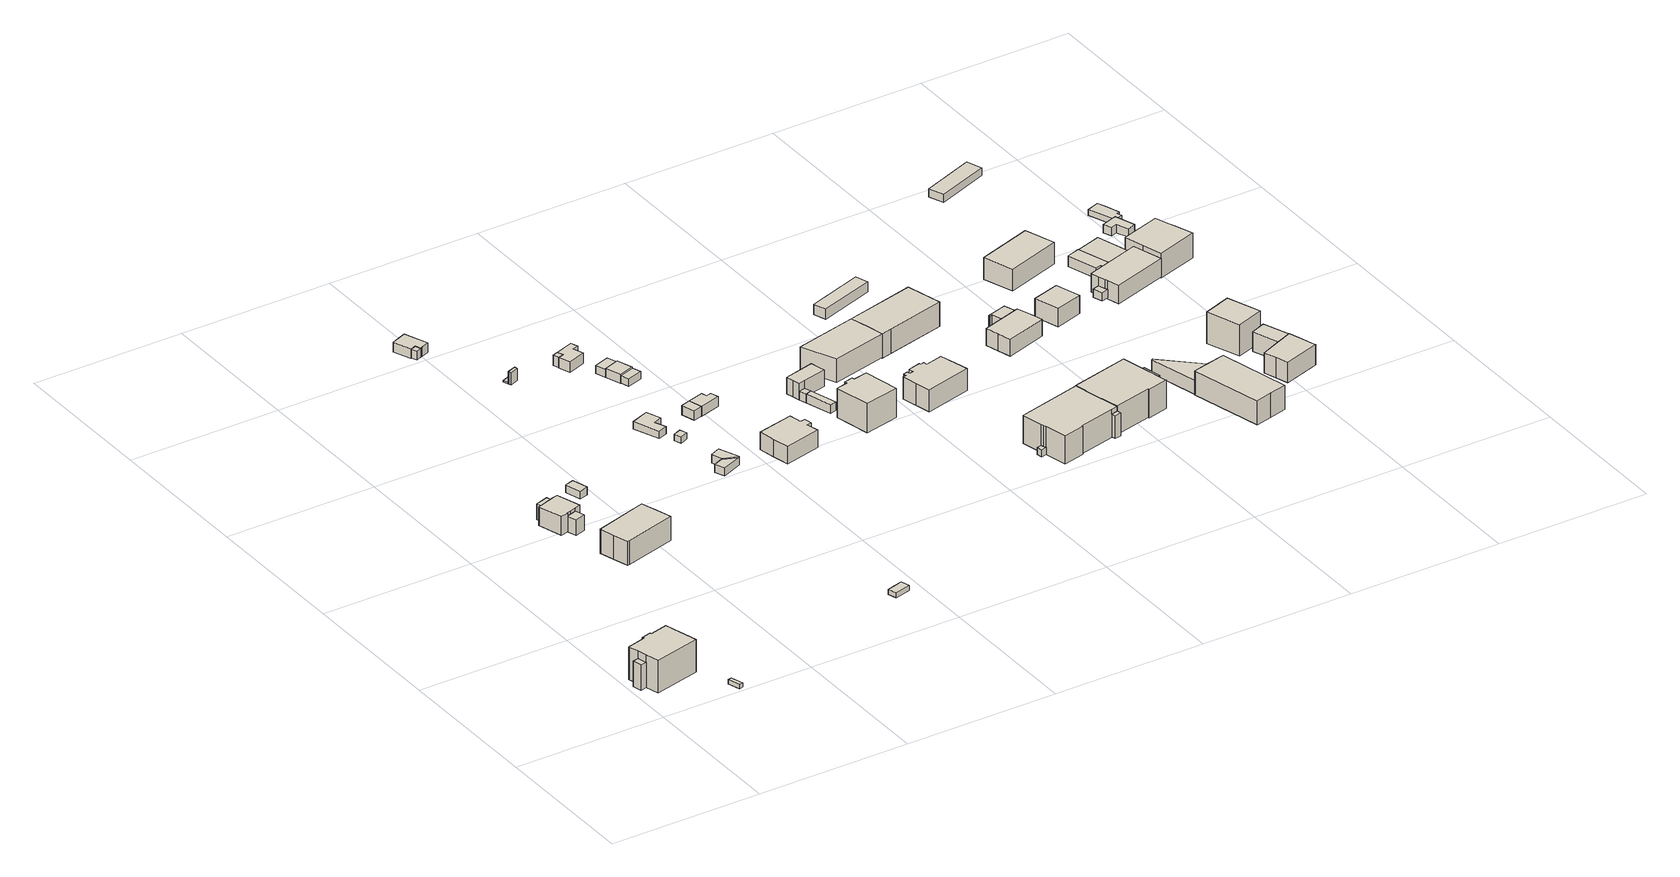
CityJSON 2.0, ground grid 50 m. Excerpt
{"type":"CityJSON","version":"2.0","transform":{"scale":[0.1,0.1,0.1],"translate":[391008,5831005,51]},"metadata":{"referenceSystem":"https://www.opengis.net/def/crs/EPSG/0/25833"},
"CityObjects":{
"building1":{"type":"Building","attributes":{"Gemeindeschluessel":"11000003","function":"31001_1010"},"address":[{"country":"Germany","locality":"Berlin","thoroughfareNumber":"22","thoroughfareName":"Hauptstraße"}],"children":["building1-1","building1-2","building1-3"]},
"building1-1":{"type":"BuildingPart","attributes":{"BezugspunktDach":"2200","measuredHeight":13.41,"storeysAboveGround":2},"parents":["building1"],"geometry":[{"type":"MultiSurface","lod":"1","boundaries":[[[0,1,2,3,4,5,6,7,8,9,10,11]],[[12,13,14,15,16,17,18,19,20,21,22,23]],[[12,23,11,10]],[[13,12,10,9]],[[14,13,9,8]],[[15,14,8,7]],[[16,15,7,6]],[[17,16,6,5]],[[18,17,24,25,26,27,5,4]],[[19,18,4,3]],[[20,19,3,2]],[[21,20,2,1]],[[28,29,30,1,0]],[[23,22,0,11]],[[27,26,25,24]],[[22,21,30,29,28]]]}]},
"building1-2":{"type":"BuildingPart","attributes":{"BezugspunktDach":"2200","measuredHeight":8.38,"storeysAboveGround":2},"parents":["building1"],"geometry":[{"type":"Solid","lod":"1","boundaries":[[[[26,31,32,33,27]],[[34,35,36,25,24]],[[34,24,27,33]],[[35,34,33,32]],[[36,35,32,31]],[[25,36,31,26]],[[24,25,26,27]]]]}]},
"building1-3":{"type":"BuildingPart","attributes":{"BezugspunktDach":"2200","measuredHeight":8.35,"storeysAboveGround":2},"parents":["building1"],"geometry":[{"type":"MultiSurface","lod":"1","boundaries":[[[37,29,28,38]],[[22,21,39,40]],[[22,40,38,28]],[[39,21,29,37]],[[40,39,37,38]],[[21,22,41,28,29]]]}]},
"building2":{"type":"Building","attributes":{"Gemeindeschluessel":"11000003","BezugspunktDach":"2200","function":"51009_1610","measuredHeight":1.46,"storeysAboveGround":0},"address":[{"country":"Germany","locality":"Berlin"}],"geometry":[{"type":"Solid","lod":"1","boundaries":[[[[42,43,44,45]],[[46,47,48,49]],[[46,49,45,44]],[[47,46,44,43]],[[48,47,43,42]],[[49,48,42,45]]]]}]},
"building3":{"type":"Building","attributes":{"Gemeindeschluessel":"11000003","function":"31001_2000"},"address":[{"country":"Germany","locality":"Berlin","thoroughfareNumber":"23 (1)","thoroughfareName":"Hauptstraße"}],"children":["building3-1","building3-2","building3-3"]},
"building3-1":{"type":"BuildingPart","attributes":{"BezugspunktDach":"2200","measuredHeight":7.19,"storeysAboveGround":1},"parents":["building3"],"geometry":[{"type":"MultiSurface","lod":"1","boundaries":[[[50,51,52,53,54,55,56,57,58,59,60]],[[61,62,63,64,65,66,67,68,69,70,71]],[[61,71,60,59]],[[72,73,61,59,58]],[[74,75,72,62,58,57]],[[64,63,57,56]],[[65,64,56,55]],[[66,65,55,54]],[[76,77,66,54,53]],[[78,76,67,53,52]],[[69,79,78,52,51]],[[70,69,51,50]],[[71,70,50,60]],[[62,61,73,72]],[[63,80,62,72,75,74]],[[67,66,77,76]],[[68,67,76,78]],[[78,79,69,68]]]}]},
"building3-2":{"type":"BuildingPart","attributes":{"BezugspunktDach":"2200","measuredHeight":5.25,"storeysAboveGround":1},"parents":["building3"],"geometry":[{"type":"MultiSurface","lod":"1","boundaries":[[[73,75,81,82]],[[83,63,61,84]],[[83,84,82,81]],[[63,83,81,75]],[[84,61,73,82]],[[85,61,62,72,73]],[[63,75,72,62]]]}]},
"building3-3":{"type":"BuildingPart","attributes":{"BezugspunktDach":"2200","measuredHeight":5.25,"storeysAboveGround":1},"parents":["building3"],"geometry":[{"type":"MultiSurface","lod":"1","boundaries":[[[79,86,87,77,78]],[[66,88,89,69,68]],[[88,66,77,87]],[[89,88,87,86]],[[69,89,86,79]],[[90,67,76,77,66]],[[68,78,76,91,67]],[[68,69,79,78]]]}]},
"building4":{"type":"Building","attributes":{"Gemeindeschluessel":"11000003","BezugspunktDach":"2200","function":"31001_1010","measuredHeight":10.79,"storeysAboveGround":2},"address":[{"country":"Germany","locality":"Berlin","thoroughfareNumber":"23","thoroughfareName":"Hauptstraße"}],"geometry":[{"type":"Solid","lod":"1","boundaries":[[[[92,93,94,95,96,97,98]],[[99,100,101,102,103,104,105]],[[99,105,98,97]],[[100,99,97,96]],[[101,100,96,95]],[[102,101,95,94]],[[103,102,94,93]],[[104,103,93,92]],[[105,104,92,98]]]]}]},
"building5":{"type":"Building","attributes":{"Gemeindeschluessel":"11000003","BezugspunktDach":"2200","function":"31001_2000","measuredHeight":2.6,"storeysAboveGround":1},"address":[{"country":"Germany","locality":"Berlin","thoroughfareNumber":"23 (2)","thoroughfareName":"Hauptstraße"}],"geometry":[{"type":"Solid","lod":"1","boundaries":[[[[106,107,108,109]],[[110,111,112,113]],[[110,113,109,108]],[[111,110,108,107]],[[112,111,107,106]],[[113,112,106,109]]]]}]},
"building6":{"type":"Building","attributes":{"Gemeindeschluessel":"11000003","BezugspunktDach":"2200","function":"31001_2000","measuredHeight":3.02,"storeysAboveGround":1},"address":[{"country":"Germany","locality":"Berlin","thoroughfareNumber":"26 (6)","thoroughfareName":"Hauptstraße"}],"geometry":[{"type":"Solid","lod":"1","boundaries":[[[[114,115,116,117,118]],[[119,120,121,122,123]],[[119,123,118,117]],[[120,119,117,116]],[[121,120,116,115]],[[122,121,115,114]],[[123,122,114,118]]]]}]},
"building7":{"type":"Building","attributes":{"Gemeindeschluessel":"11000003","BezugspunktDach":"2200","function":"51009_1610","measuredHeight":2.82,"storeysAboveGround":0},"address":[{"country":"Germany","locality":"Berlin"}],"geometry":[{"type":"Solid","lod":"1","boundaries":[[[[124,125,126,127]],[[128,129,130,131]],[[128,131,127,126]],[[129,128,126,125]],[[130,129,125,124]],[[131,130,124,127]]]]}]},
"building8":{"type":"Building","attributes":{"Gemeindeschluessel":"11000003","BezugspunktDach":"2200","function":"31001_1313","measuredHeight":3.82,"storeysAboveGround":1},"address":[{"country":"Germany","locality":"Berlin","thoroughfareNumber":"25 (3)","thoroughfareName":"Hauptstraße"}],"geometry":[{"type":"Solid","lod":"1","boundaries":[[[[132,133,134,135,136,137,138,139]],[[140,141,142,143,144,145,146,147]],[[140,147,139,138]],[[141,140,138,137]],[[142,141,137,136]],[[143,142,136,135]],[[144,143,135,134]],[[145,144,134,133]],[[146,145,133,132]],[[147,146,132,139]]]]}]},
"building9":{"type":"Building","attributes":{"Gemeindeschluessel":"11000003","BezugspunktDach":"2200","function":"31001_1313","measuredHeight":0.574,"storeysAboveGround":1},"address":[{"country":"Germany","locality":"Berlin","thoroughfareNumber":"25 (2)","thoroughfareName":"Hauptstraße"}],"geometry":[{"type":"Solid","lod":"1","boundaries":[[[[148,149,150,151]],[[152,153,154,155]],[[152,155,151,150]],[[153,152,150,149]],[[154,153,149,148]],[[155,154,148,151]]]]}]},
"building10":{"type":"Building","attributes":{"Gemeindeschluessel":"11000003","BezugspunktDach":"2200","function":"51009_1610","measuredHeight":4,"storeysAboveGround":0},"address":[{"country":"Germany","locality":"Berlin"}],"geometry":[{"type":"Solid","lod":"1","boundaries":[[[[156,157,158,159]],[[160,161,162,163]],[[160,163,159,158]],[[161,160,158,157]],[[162,161,157,156]],[[163,162,156,159]]]]}]},
"building11":{"type":"Building","attributes":{"Gemeindeschluessel":"11000003","function":"31001_1313"},"address":[{"country":"Germany","locality":"Berlin","thoroughfareNumber":"25C","thoroughfareName":"Hauptstraße"}],"children":["building11-1","building11-2"]},
"building11-1":{"type":"BuildingPart","attributes":{"BezugspunktDach":"2200","measuredHeight":2.93,"storeysAboveGround":1},"parents":["building11"],"geometry":[{"type":"MultiSurface","lod":"1","boundaries":[[[164,165,166,167]],[[168,169,170,171]],[[168,171,167,166]],[[169,168,166,165]],[[172,173,165,164]],[[171,170,164,167]],[[170,169,173,172]]]}]},
"building11-2":{"type":"BuildingPart","attributes":{"BezugspunktDach":"2200","measuredHeight":2.57,"storeysAboveGround":1},"parents":["building11"],"geometry":[{"type":"Solid","lod":"1","boundaries":[[[[174,173,172,175]],[[170,169,176,177]],[[170,177,175,172]],[[176,169,173,174]],[[177,176,174,175]],[[172,173,169,170]]]]}]},
"building12":{"type":"Building","attributes":{"Gemeindeschluessel":"11000003","BezugspunktDach":"2200","function":"31001_1313","measuredHeight":2.43,"storeysAboveGround":1},"address":[{"country":"Germany","locality":"Berlin","thoroughfareNumber":"25","thoroughfareName":"Hauptstraße"}],"geometry":[{"type":"Solid","lod":"1","boundaries":[[[[178,179,180,181,182,183]],[[184,185,186,187,188,189]],[[184,189,183,182]],[[185,184,182,181]],[[186,185,181,180]],[[187,186,180,179]],[[188,187,179,178]],[[189,188,178,183]]]]}]},
"building13":{"type":"Building","attributes":{"Gemeindeschluessel":"11000003","BezugspunktDach":"2200","function":"31001_2723","measuredHeight":2.04,"storeysAboveGround":1},"address":[{"country":"Germany","locality":"Berlin","thoroughfareNumber":"25 (1)","thoroughfareName":"Hauptstraße"}],"geometry":[{"type":"Solid","lod":"1","boundaries":[[[[190,191,192,193]],[[194,195,196,197]],[[194,197,193,192]],[[195,194,192,191]],[[196,195,191,190]],[[197,196,190,193]]]]}]},
"building14":{"type":"Building","attributes":{"Gemeindeschluessel":"11000003","BezugspunktDach":"2200","function":"51009_1610","measuredHeight":3.31,"storeysAboveGround":0},"address":[{"country":"Germany","locality":"Berlin"}],"geometry":[{"type":"Solid","lod":"1","boundaries":[[[[198,199,200,201]],[[202,203,204,205]],[[202,205,201,200]],[[203,202,200,199]],[[204,203,199,198]],[[205,204,198,201]]]]}]},
"building15":{"type":"Building","attributes":{"Gemeindeschluessel":"11000003","BezugspunktDach":"2200","function":"51009_1610","measuredHeight":3.15,"storeysAboveGround":0},"address":[{"country":"Germany","locality":"Berlin"}],"geometry":[{"type":"Solid","lod":"1","boundaries":[[[[206,207,208,209]],[[210,211,212,213]],[[210,213,209,208]],[[211,210,208,207]],[[212,211,207,206]],[[213,212,206,209]]]]}]},
"building16":{"type":"Building","attributes":{"Gemeindeschluessel":"11000003","BezugspunktDach":"2200","function":"31001_1313","measuredHeight":3.42,"storeysAboveGround":1},"address":[{"country":"Germany","locality":"Berlin","thoroughfareNumber":"27 (3)","thoroughfareName":"Hauptstraße"}],"geometry":[{"type":"Solid","lod":"1","boundaries":[[[[214,215,216,217,218,200,199,198]],[[219,220,221,222,223,224,225,226]],[[219,226,198,199]],[[220,219,199,200]],[[221,220,200,218]],[[222,221,218,217]],[[223,222,217,216]],[[224,223,216,215]],[[225,224,215,214]],[[226,225,214,198]]]]}]},
"building17":{"type":"Building","attributes":{"Gemeindeschluessel":"11000003","BezugspunktDach":"2200","function":"31001_2463","measuredHeight":2.7,"storeysAboveGround":1},"address":[{"country":"Germany","locality":"Berlin","thoroughfareNumber":"27 (2)","thoroughfareName":"Hauptstraße"}],"geometry":[{"type":"Solid","lod":"1","boundaries":[[[[227,228,229,230]],[[231,232,233,234]],[[231,234,230,229]],[[232,231,229,228]],[[233,232,228,227]],[[234,233,227,230]]]]}]},
"building18":{"type":"Building","attributes":{"Gemeindeschluessel":"11000003","BezugspunktDach":"2200","function":"31001_1313","measuredHeight":3.28,"storeysAboveGround":1},"address":[{"country":"Germany","locality":"Berlin","thoroughfareNumber":"27 (1)","thoroughfareName":"Hauptstraße"}],"geometry":[{"type":"Solid","lod":"1","boundaries":[[[[235,236,237,238]],[[232,239,240,233]],[[232,233,238,237]],[[239,232,237,236]],[[240,239,236,235]],[[233,240,235,238]]]]}]},
"building19":{"type":"Building","attributes":{"Gemeindeschluessel":"11000003","BezugspunktDach":"2200","function":"51009_1610","measuredHeight":2.54,"storeysAboveGround":0},"address":[{"country":"Germany","locality":"Berlin"}],"geometry":[{"type":"Solid","lod":"1","boundaries":[[[[241,242,243,244]],[[245,246,247,248]],[[245,248,244,243]],[[246,245,243,242]],[[247,246,242,241]],[[248,247,241,244]]]]}]},
"building20":{"type":"Building","attributes":{"Gemeindeschluessel":"11000003","BezugspunktDach":"2200","function":"31001_1010","measuredHeight":6.39,"storeysAboveGround":1},"address":[{"country":"Germany","locality":"Berlin","thoroughfareNumber":"25D","thoroughfareName":"Hauptstraße"}],"geometry":[{"type":"Solid","lod":"1","boundaries":[[[[249,250,251,252,253,254,255,256,257,258]],[[259,260,261,262,263,264,265,266,267,268]],[[259,268,258,257]],[[260,259,257,256]],[[261,260,256,255]],[[262,261,255,254]],[[263,262,254,253]],[[264,263,253,252]],[[265,264,252,251]],[[266,265,251,250]],[[267,266,250,249]],[[268,267,249,258]]]]}]},
"building21":{"type":"Building","attributes":{"Gemeindeschluessel":"11000003","BezugspunktDach":"2200","function":"31001_1313","measuredHeight":3.19,"storeysAboveGround":1},"address":[{"country":"Germany","locality":"Berlin","thoroughfareNumber":"27","thoroughfareName":"Hauptstraße"}],"geometry":[{"type":"Solid","lod":"1","boundaries":[[[[207,269,270,271,272,208]],[[273,274,275,276,277,278]],[[273,278,208,272]],[[274,273,272,271]],[[275,274,271,270]],[[276,275,270,269]],[[277,276,269,207]],[[278,277,207,208]]]]}]},
"building22":{"type":"Building","attributes":{"Gemeindeschluessel":"11000003","BezugspunktDach":"2200","function":"51009_1610","measuredHeight":2.88,"storeysAboveGround":0},"address":[{"country":"Germany","locality":"Berlin"}],"geometry":[{"type":"Solid","lod":"1","boundaries":[[[[279,280,281,282]],[[283,284,285,286]],[[283,286,282,281]],[[284,283,281,280]],[[285,284,280,279]],[[286,285,279,282]]]]}]},
"building23":{"type":"Building","attributes":{"Gemeindeschluessel":"11000003","BezugspunktDach":"2200","function":"31001_2000","measuredHeight":2.9,"storeysAboveGround":1},"address":[{"country":"Germany","locality":"Berlin","thoroughfareNumber":"27A (1)","thoroughfareName":"Hauptstraße"}],"geometry":[{"type":"Solid","lod":"1","boundaries":[[[[287,288,280,279]],[[284,289,290,285]],[[284,285,279,280]],[[289,284,280,288]],[[290,289,288,287]],[[285,290,287,279]]]]}]},
"building24":{"type":"Building","attributes":{"Gemeindeschluessel":"11000003","BezugspunktDach":"2200","function":"31001_2000","measuredHeight":6.28,"storeysAboveGround":1},"address":[{"country":"Germany","locality":"Berlin","thoroughfareNumber":"27A (2)","thoroughfareName":"Hauptstraße"}],"geometry":[{"type":"Solid","lod":"1","boundaries":[[[[291,292,293,294,295,296,297]],[[298,299,300,283,286,301,302]],[[298,302,297,296]],[[299,298,296,295]],[[300,299,295,294]],[[283,300,294,293]],[[286,283,293,292]],[[301,286,292,291]],[[302,301,291,297]]]]}]},
"building25":{"type":"Building","attributes":{"Gemeindeschluessel":"11000003","BezugspunktDach":"2200","function":"31001_1010","measuredHeight":12.3,"storeysAboveGround":2},"address":[{"country":"Germany","locality":"Berlin","thoroughfareNumber":"27A","thoroughfareName":"Hauptstraße"}],"geometry":[{"type":"Solid","lod":"1","boundaries":[[[[303,304,305,306,307,308,309,310]],[[311,312,313,314,315,316,317,318]],[[311,318,310,309]],[[312,311,309,308]],[[313,312,308,307]],[[314,313,307,306]],[[315,314,306,305]],[[316,315,305,304]],[[317,316,304,303]],[[318,317,303,310]]]]}]},
"building26":{"type":"Building","attributes":{"Gemeindeschluessel":"11000003","BezugspunktDach":"2200","function":"31001_2000","measuredHeight":0.612,"storeysAboveGround":1},"address":[{"country":"Germany","locality":"Berlin","thoroughfareNumber":"29 (1)","thoroughfareName":"Hauptstraße"}],"geometry":[{"type":"Solid","lod":"1","boundaries":[[[[319,320,321,322]],[[323,324,325,326]],[[323,326,322,321]],[[324,323,321,320]],[[325,324,320,319]],[[326,325,319,322]]]]}]},
"building27":{"type":"Building","attributes":{"Gemeindeschluessel":"11000003","BezugspunktDach":"2200","function":"31001_1010","measuredHeight":9.57,"storeysAboveGround":1},"address":[{"country":"Germany","locality":"Berlin","thoroughfareNumber":"29A","thoroughfareName":"Hauptstraße"}],"geometry":[{"type":"Solid","lod":"1","boundaries":[[[[327,328,329,330,331]],[[332,333,334,335,336]],[[332,336,331,330]],[[333,332,330,329]],[[334,333,329,328]],[[335,334,328,327]],[[336,335,327,331]]]]}]},
"building28":{"type":"Building","attributes":{"Gemeindeschluessel":"11000003","BezugspunktDach":"2200","function":"31001_1010","measuredHeight":9.85,"storeysAboveGround":2},"address":[{"country":"Germany","locality":"Berlin","thoroughfareNumber":"29","thoroughfareName":"Hauptstraße"}],"geometry":[{"type":"Solid","lod":"1","boundaries":[[[[337,338,339,340,341,342,343,344,345,346,347,348,349,350,351,352]],[[353,354,355,356,357,358,359,360,361,362,363,364,365,366,367,368]],[[353,368,352,351]],[[354,353,351,350]],[[355,354,350,349]],[[356,355,349,348]],[[357,356,348,347]],[[358,357,347,346]],[[359,358,346,345]],[[360,359,345,344]],[[361,360,344,343]],[[362,361,343,342]],[[363,362,342,341]],[[364,363,341,340]],[[365,364,340,339]],[[366,365,339,338]],[[367,366,338,337]],[[368,367,337,352]]]]}]},
"building29":{"type":"Building","attributes":{"Gemeindeschluessel":"11000003","function":"31001_1010"},"address":[{"country":"Germany","locality":"Berlin","thoroughfareNumber":"28, 28A","thoroughfareName":"Hauptstraße"}],"children":["building29-1","building29-2","building29-3"]},
"building29-1":{"type":"BuildingPart","attributes":{"BezugspunktDach":"2200","measuredHeight":11.62,"storeysAboveGround":3},"parents":["building29"],"geometry":[{"type":"MultiSurface","lod":"1","boundaries":[[[369,370,371,372,373,374,375,376,377,378,379]],[[380,381,382,383,384,385,386,387,388,389,390]],[[380,390,379,378]],[[381,380,378,377]],[[382,381,377,376]],[[391,392,376,375]],[[383,382,393,394]],[[384,383,375,374]],[[385,384,374,373]],[[386,385,373,372]],[[387,386,372,371]],[[395,396,387,388,387,371,370]],[[389,388,370,369],[389,397,395,388]],[[390,389,369,379]],[[394,393,392,391]],[[388,387,396,395]],[[395,397,389,388]]]}]},
"building29-2":{"type":"BuildingPart","attributes":{"BezugspunktDach":"2200","measuredHeight":7.53,"storeysAboveGround":3},"parents":["building29"],"geometry":[{"type":"Solid","lod":"1","boundaries":[[[[398,399,392,391]],[[393,400,401,394]],[[400,393,392,399]],[[401,400,399,398]],[[394,401,398,391]],[[393,394,391,392]]]]}]},
"building29-3":{"type":"BuildingPart","attributes":{"BezugspunktDach":"2200","measuredHeight":2.3,"storeysAboveGround":3},"parents":["building29"],"geometry":[{"type":"MultiSurface","lod":"1","boundaries":[[[402,396,397,403]],[[389,387,404,405]],[[389,405,403,397]],[[404,387,396,402]],[[405,404,402,403]],[[387,388,395,396]],[[389,397,395,388]]]}]},
"building30":{"type":"Building","attributes":{"Gemeindeschluessel":"11000003","BezugspunktDach":"2200","function":"31001_2721","measuredHeight":9.81,"storeysAboveGround":1},"address":[{"country":"Germany","locality":"Berlin","thoroughfareNumber":"29B","thoroughfareName":"Hauptstraße"}],"geometry":[{"type":"Solid","lod":"1","boundaries":[[[[328,406,407,408,409,330]],[[410,411,412,413,414,415]],[[410,415,330,409]],[[411,410,409,408]],[[412,411,408,407]],[[413,412,407,406]],[[414,413,406,328]],[[415,414,328,330]]]]}]},
"building31":{"type":"Building","attributes":{"Gemeindeschluessel":"11000003","BezugspunktDach":"2200","function":"31001_2724","measuredHeight":3.39,"storeysAboveGround":1},"address":[{"country":"Germany","locality":"Berlin","thoroughfareNumber":"29B (1)","thoroughfareName":"Hauptstraße"}],"geometry":[{"type":"Solid","lod":"1","boundaries":[[[[416,417,418,419]],[[420,421,422,423]],[[420,423,419,418]],[[421,420,418,417]],[[422,421,417,416]],[[423,422,416,419]]]]}]},
"building32":{"type":"Building","attributes":{"Gemeindeschluessel":"11000003","function":"31001_1010"},"address":[{"country":"Germany","locality":"Berlin","thoroughfareNumber":"28B, 28C, 28D","thoroughfareName":"Hauptstraße"}],"children":["building32-1","building32-2"]},
"building32-1":{"type":"BuildingPart","attributes":{"BezugspunktDach":"2200","measuredHeight":11.61,"storeysAboveGround":2},"parents":["building32"],"geometry":[{"type":"MultiSurface","lod":"1","boundaries":[[[424,425,426,427,428,429,430,431,432,433]],[[434,435,436,437,438,439,440,382,381,380]],[[434,380,433,432]],[[435,434,432,431]],[[441,442,443,444,436,435,431,430]],[[437,436,430,429]],[[438,437,429,428]],[[439,438,428,427]],[[440,439,427,426]],[[382,440,426,425]],[[381,382,425,424]],[[380,381,424,433]],[[444,443,442,441]]]}]},
"building32-2":{"type":"BuildingPart","attributes":{"BezugspunktDach":"2200","measuredHeight":7.3,"storeysAboveGround":2},"parents":["building32"],"geometry":[{"type":"Solid","lod":"1","boundaries":[[[[441,445,446,442]],[[447,448,444,443]],[[447,443,442,446]],[[448,447,446,445]],[[444,448,445,441]],[[443,444,441,442]]]]}]},
"building33":{"type":"Building","attributes":{"Gemeindeschluessel":"11000003","function":"31001_1010"},"address":[{"country":"Germany","locality":"Berlin","thoroughfareNumber":"31","thoroughfareName":"Hauptstraße"}],"children":["building33-1","building33-2"]},
"building33-1":{"type":"BuildingPart","attributes":{"BezugspunktDach":"2200","measuredHeight":7.31,"storeysAboveGround":1},"parents":["building33"],"geometry":[{"type":"MultiSurface","lod":"1","boundaries":[[[449,450,451,452,453,454,455,456]],[[457,458,459,460,461,462,463,464]],[[457,464,456,455]],[[465,466,467,468,455,454]],[[458,469,470]],[[459,458,454,453]],[[460,459,453,452]],[[461,460,452,451]],[[462,461,451,450]],[[463,462,450,449]],[[464,463,449,456]],[[458,470,466,465]],[[470,469,467,466]],[[469,457,468,467]]]}]},
"building33-2":{"type":"BuildingPart","attributes":{"BezugspunktDach":"2200","measuredHeight":7.06,"storeysAboveGround":1},"parents":["building33"],"geometry":[{"type":"MultiSurface","lod":"1","boundaries":[[[471,472,468,467,466,465,473,474,475,476]],[[477,478,479,458,470,469,457,480,481,482]],[[477,482,476,475]],[[478,477,475,474]],[[479,478,474,473]],[[458,479,473,465]],[[480,457,468,472]],[[481,480,472,471]],[[482,481,471,476]],[[470,458,483,465,466]],[[469,470,466,467]],[[484,457,469,467,468]]]}]},
"building34":{"type":"Building","attributes":{"Gemeindeschluessel":"11000003","BezugspunktDach":"2200","function":"31001_2463","measuredHeight":10.65,"storeysAboveGround":1},"address":[{"country":"Germany","locality":"Berlin","thoroughfareNumber":"30 (2)","thoroughfareName":"Hauptstraße"}],"geometry":[{"type":"Solid","lod":"1","boundaries":[[[[485,486,487,488,489,490]],[[491,492,493,494,495,496]],[[491,496,490,489]],[[492,491,489,488]],[[493,492,488,487]],[[494,493,487,486]],[[495,494,486,485]],[[496,495,485,490]]]]}]},
"building35":{"type":"Building","attributes":{"Gemeindeschluessel":"11000003","BezugspunktDach":"2200","function":"31001_2463","measuredHeight":4.44,"storeysAboveGround":1},"address":[{"country":"Germany","locality":"Berlin","thoroughfareNumber":"30 (1)","thoroughfareName":"Hauptstraße"}],"geometry":[{"type":"Solid","lod":"1","boundaries":[[[[497,498,499,500]],[[501,502,503,504]],[[501,504,500,499]],[[502,501,499,498]],[[503,502,498,497]],[[504,503,497,500]]]]}]},
"building36":{"type":"Building","attributes":{"Gemeindeschluessel":"11000003","BezugspunktDach":"2200","function":"31001_1010","measuredHeight":8.43,"storeysAboveGround":1},"address":[{"country":"Germany","locality":"Berlin","thoroughfareNumber":"33","thoroughfareName":"Hauptstraße"}],"geometry":[{"type":"Solid","lod":"1","boundaries":[[[[505,506,507,508,509]],[[510,511,512,513,514]],[[510,514,509,508]],[[511,510,508,507]],[[512,511,507,506]],[[513,512,506,505]],[[514,513,505,509]]]]}]},
"building37":{"type":"Building","attributes":{"Gemeindeschluessel":"11000003","BezugspunktDach":"2200","function":"31001_1010","measuredHeight":9.44,"storeysAboveGround":1},"address":[{"country":"Germany","locality":"Berlin","thoroughfareNumber":"33 (1)","thoroughfareName":"Hauptstraße"}],"geometry":[{"type":"Solid","lod":"1","boundaries":[[[[515,516,517,518,519]],[[520,521,522,523,524]],[[520,524,519,518]],[[521,520,518,517]],[[522,521,517,516]],[[523,522,516,515]],[[524,523,515,519]]]]}]},
"building38":{"type":"Building","attributes":{"Gemeindeschluessel":"11000003","BezugspunktDach":"2200","function":"51009_1611","measuredHeight":2.67,"storeysAboveGround":0},"address":[{"country":"Germany","locality":"Berlin"}],"geometry":[{"type":"Solid","lod":"1","boundaries":[[[[525,526,527,528]],[[529,530,531,532]],[[529,532,528,527]],[[530,529,527,526]],[[531,530,526,525]],[[532,531,525,528]]]]}]},
"building39":{"type":"Building","attributes":{"Gemeindeschluessel":"11000003","BezugspunktDach":"2200","function":"31001_2463","measuredHeight":7.99,"storeysAboveGround":1},"address":[{"country":"Germany","locality":"Berlin","thoroughfareNumber":"32 (2)","thoroughfareName":"Hauptstraße"}],"geometry":[{"type":"Solid","lod":"1","boundaries":[[[[533,534,535,536,537,538,539,540]],[[541,542,543,544,545,546,547,548]],[[541,548,540,539]],[[542,541,539,538]],[[543,542,538,537]],[[544,543,537,536]],[[545,544,536,535]],[[546,545,535,534]],[[547,546,534,533]],[[548,547,533,540]]]]}]},
"building40":{"type":"Building","attributes":{"Gemeindeschluessel":"11000003","BezugspunktDach":"2200","function":"31001_1010","measuredHeight":12.43,"storeysAboveGround":2},"address":[{"country":"Germany","locality":"Berlin","thoroughfareNumber":"32","thoroughfareName":"Hauptstraße"}],"geometry":[{"type":"Solid","lod":"1","boundaries":[[[[549,550,551,552,553]],[[554,555,556,557,558]],[[554,558,553,552]],[[555,554,552,551]],[[556,555,551,550]],[[557,556,550,549]],[[558,557,549,553]]]]}]},
"building41":{"type":"Building","attributes":{"Gemeindeschluessel":"11000003","BezugspunktDach":"2200","function":"31001_2463","measuredHeight":7.94,"storeysAboveGround":1},"address":[{"country":"Germany","locality":"Berlin","thoroughfareNumber":"32 (1)","thoroughfareName":"Hauptstraße"}],"geometry":[{"type":"Solid","lod":"1","boundaries":[[[[559,560,561,562]],[[563,564,565,566]],[[563,566,562,561]],[[564,563,561,560]],[[565,564,560,559]],[[566,565,559,562]]]]}]},
"building42":{"type":"Building","attributes":{"Gemeindeschluessel":"11000003","BezugspunktDach":"2200","function":"31001_2081","measuredHeight":3.63,"storeysAboveGround":1},"address":[{"country":"Germany","locality":"Berlin","thoroughfareNumber":"35 (2)","thoroughfareName":"Hauptstraße"}],"geometry":[{"type":"Solid","lod":"1","boundaries":[[[[567,568,569,570,571,572]],[[573,574,575,576,577,578]],[[573,578,572,571]],[[574,573,571,570]],[[575,574,570,569]],[[576,575,569,568]],[[577,576,568,567]],[[578,577,567,572]]]]}]},
"building43":{"type":"Building","attributes":{"Gemeindeschluessel":"11000003","BezugspunktDach":"2200","function":"31001_1010","measuredHeight":8.72,"storeysAboveGround":1},"address":[{"country":"Germany","locality":"Berlin","thoroughfareNumber":"35","thoroughfareName":"Hauptstraße"}],"geometry":[{"type":"Solid","lod":"1","boundaries":[[[[579,580,581,582,583,584,585,586]],[[587,588,589,590,591,592,593,594]],[[587,594,586,585]],[[588,587,585,584]],[[589,588,584,583]],[[590,589,583,582]],[[591,590,582,581]],[[592,591,581,580]],[[593,592,580,579]],[[594,593,579,586]]]]}]},
"building44":{"type":"Building","attributes":{"Gemeindeschluessel":"11000003","BezugspunktDach":"2200","function":"31001_2000","measuredHeight":3.54,"storeysAboveGround":1},"address":[{"country":"Germany","locality":"Berlin","thoroughfareNumber":"35 (3)","thoroughfareName":"Hauptstraße"}],"geometry":[{"type":"Solid","lod":"1","boundaries":[[[[595,596,597,598,599]],[[600,601,602,574,573]],[[600,573,599,598]],[[601,600,598,597]],[[602,601,597,596]],[[574,602,596,595]],[[573,574,595,599]]]]}]},
"building45":{"type":"Building","attributes":{"Gemeindeschluessel":"11000003","BezugspunktDach":"2200","function":"31001_2000","measuredHeight":2.59,"storeysAboveGround":1},"address":[{"country":"Germany","locality":"Berlin","thoroughfareNumber":"35 (5)","thoroughfareName":"Hauptstraße"}],"geometry":[{"type":"Solid","lod":"1","boundaries":[[[[603,604,605,606]],[[607,608,609,610]],[[607,610,606,605]],[[608,607,605,604]],[[609,608,604,603]],[[610,609,603,606]]]]}]},
"building46":{"type":"Building","attributes":{"Gemeindeschluessel":"11000003","BezugspunktDach":"2200","function":"31001_1010","measuredHeight":9.34,"storeysAboveGround":1},"address":[{"country":"Germany","locality":"Berlin","thoroughfareNumber":"35 (1)","thoroughfareName":"Hauptstraße"}],"geometry":[{"type":"Solid","lod":"1","boundaries":[[[[611,612,613,614,615,616,617]],[[618,619,620,621,622,623,624]],[[618,624,617,616]],[[619,618,616,615]],[[620,619,615,614]],[[621,620,614,613]],[[622,621,613,612]],[[623,622,612,611]],[[624,623,611,617]]]]}]},
"building47":{"type":"Building","attributes":{"Gemeindeschluessel":"11000003","BezugspunktDach":"2200","function":"31001_2000","measuredHeight":2.84,"storeysAboveGround":1},"address":[{"country":"Germany","locality":"Berlin","thoroughfareNumber":"35 (4)","thoroughfareName":"Hauptstraße"}],"geometry":[{"type":"Solid","lod":"1","boundaries":[[[[625,626,627,628,629,630]],[[631,632,633,634,635,636]],[[631,636,630,629]],[[632,631,629,628]],[[633,632,628,627]],[[634,633,627,626]],[[635,634,626,625]],[[636,635,625,630]]]]}]},
"building48":{"type":"Building","attributes":{"Gemeindeschluessel":"11000003","BezugspunktDach":"2200","function":"31001_2000","measuredHeight":1.92,"storeysAboveGround":1},"address":[{"country":"Germany","locality":"Berlin","thoroughfareNumber":"37 (2)","thoroughfareName":"Hauptstraße"}],"geometry":[{"type":"Solid","lod":"1","boundaries":[[[[637,638,639,640,641,642,643]],[[644,645,646,647,648,649,650]],[[644,650,643,642]],[[645,644,642,641]],[[646,645,641,640]],[[647,646,640,639]],[[648,647,639,638]],[[649,648,638,637]],[[650,649,637,643]]]]}]}
},
"vertices":[
[29,174,121],[37,143,121],[48,100,121],[201,137,121],[188,185,121],[179,217,121],[171,248,121],[113,233,121],[112,238,121],[80,230,121],[82,224,121],[20,208,121],[82,224,13],[80,230,13],[112,238,13],[113,233,13],[171,248,13],[179,217,13],[188,185,13],[201,137,13],[48,100,13],[37,143,13],[29,174,13],[20,208,13],[179,217,15],[188,185,15],[188,185,92],[179,217,92],[29,174,97],[37,143,97],[37,143,61],
[216,191,92],[210,207,92],[205,224,92],[205,224,15],[210,207,15],[216,191,15],
[16,139,97],[9,169,97],[16,139,13],[9,169,13],[29,174,67],
[260,2,21],[273,5,21],[260,45,21],[248,42,21],[260,45,7],[273,5,7],[260,2,7],[248,42,7],
[279,956,86],[304,962,86],[304,964,86],[318,968,86],[338,974,86],[357,980,86],[332,1060,86],[317,1056,86],[293,1048,86],[275,1042,86],[255,1036,86],[275,1042,24],[293,1048,24],[317,1056,24],[332,1060,24],[357,980,24],[338,974,24],[318,968,24],[304,964,24],[304,962,24],[279,956,24],[255,1036,24],[293,1048,76],[275,1042,76],[317,1056,34],[317,1056,76],[318,968,76],[338,974,76],[304,964,76],[304,962,76],[309,1053,24],
[310,1079,76],[267,1066,76],[310,1079,24],[267,1066,24],[275,1042,62],
[314,932,76],[348,943,76],[348,943,24],[314,932,24],[325,970,24],[318,968,37],
[335,769,101],[350,720,101],[357,722,101],[526,767,101],[510,819,101],[494,870,101],[321,818,101],[494,870,21],[510,819,21],[526,767,21],[357,722,21],[350,720,21],[335,769,21],[321,818,21],
[430,1090,52],[459,1099,52],[444,1150,52],[415,1142,52],[444,1150,26],[459,1099,26],[430,1090,26],[415,1142,26],
[910,185,16],[963,200,16],[954,229,16],[928,221,16],[901,214,16],[928,221,0],[954,229,0],[963,200,0],[910,185,0],[901,214,0],
[473,2003,36],[491,2011,36],[484,2029,36],[465,2022,36],[484,2029,8],[491,2011,8],[473,2003,8],[465,2022,8],
[465,2022,38],[484,2029,38],[491,2011,38],[498,2013,38],[523,2023,38],[493,2100,38],[468,2090,38],[442,2080,38],[468,2090,6],[493,2100,6],[523,2023,6],[498,2013,6],[491,2011,6],[484,2029,6],[465,2022,6],[442,2080,6],
[614,1745,18],[642,1756,18],[635,1773,18],[607,1762,18],[635,1773,13],[642,1756,13],[614,1745,13],[607,1762,13],
[617,1735,54],[645,1746,54],[642,1756,54],[614,1745,54],[642,1756,14],[645,1746,14],[617,1735,14],[614,1745,14],
[863,1019,54],[910,1000,54],[883,1067,54],[850,1053,54],[883,1067,25],[910,1000,25],[863,1019,25],[850,1053,25],[863,1019,51],[910,1000,51],
[843,973,51],[830,1006,51],[843,973,25],[830,1006,25],
[799,1245,49],[829,1257,49],[814,1293,49],[843,1305,49],[824,1353,49],[766,1330,49],[824,1353,25],[843,1305,25],[814,1293,25],[829,1257,25],[799,1245,25],[766,1330,25],
[836,1189,47],[862,1199,47],[853,1222,47],[827,1212,47],[853,1222,26],[862,1199,26],[836,1189,26],[827,1212,26],
[779,1738,50],[798,1744,50],[791,1763,50],[773,1757,50],[791,1763,16],[798,1744,16],[779,1738,16],[773,1757,16],
[935,1272,58],[965,1281,58],[952,1326,58],[922,1317,58],[952,1326,27],[965,1281,27],[935,1272,27],[922,1317,27],
[793,1699,50],[851,1720,50],[839,1754,50],[858,1760,50],[850,1784,50],[798,1744,15],[791,1763,15],[850,1784,15],[858,1760,15],[839,1754,15],[851,1720,15],[793,1699,15],[779,1738,15],
[856,1612,49],[906,1629,49],[894,1662,49],[845,1646,49],[894,1662,22],[906,1629,22],[856,1612,22],[845,1646,22],
[874,1561,52],[923,1577,52],[906,1629,52],[856,1612,52],[923,1577,22],[874,1561,22],
[883,1532,49],[933,1548,49],[923,1577,49],[874,1561,49],[923,1577,24],[933,1548,24],[883,1532,24],[874,1561,24],
[1016,985,83],[1028,931,83],[1148,959,83],[1139,999,83],[1155,1003,83],[1152,1017,83],[1150,1029,83],[1133,1026,83],[1125,1067,83],[1005,1039,83],[1125,1067,25],[1133,1026,25],[1150,1029,25],[1152,1017,25],[1155,1003,25],[1139,999,25],[1148,959,25],[1028,931,25],[1016,985,25],[1005,1039,25],
[1034,1301,58],[1026,1328,58],[1009,1323,58],[1004,1341,58],[1004,1341,26],[1009,1323,26],[1026,1328,26],[1034,1301,26],[965,1281,26],[952,1326,26],
[1254,1182,54],[1275,1190,54],[1268,1211,54],[1246,1205,54],[1268,1211,25],[1275,1190,25],[1254,1182,25],[1246,1205,25],
[1280,1095,54],[1302,1101,54],[1302,1101,25],[1280,1095,25],
[1241,1229,80],[1246,1205,80],[1268,1211,80],[1346,1229,80],[1340,1253,80],[1334,1277,80],[1235,1253,80],[1334,1277,25],[1340,1253,25],[1346,1229,25],[1241,1229,25],[1235,1253,25],
[1312,954,119],[1427,979,119],[1402,1097,119],[1355,1086,119],[1353,1095,119],[1323,1088,119],[1325,1079,119],[1287,1071,119],[1325,1079,22],[1323,1088,22],[1353,1095,22],[1355,1086,22],[1402,1097,22],[1427,979,22],[1312,954,22],[1287,1071,22],
[1446,1108,29],[1472,1118,29],[1438,1187,29],[1413,1179,29],[1438,1187,23],[1472,1118,23],[1446,1108,23],[1413,1179,23],
[1389,1230,101],[1572,1275,101],[1558,1334,101],[1543,1392,101],[1338,1342,101],[1543,1392,23],[1558,1334,23],[1572,1275,23],[1389,1230,23],[1338,1342,23],
[1514,1009,91],[1526,960,91],[1679,998,91],[1666,1046,91],[1653,1095,91],[1596,1081,91],[1594,1093,91],[1581,1090,91],[1580,1095,91],[1539,1085,91],[1543,1069,91],[1529,1065,91],[1526,1075,91],[1513,1072,91],[1515,1062,91],[1502,1059,91],[1515,1062,18],[1513,1072,18],[1526,1075,18],[1529,1065,18],[1543,1069,18],[1539,1085,18],[1580,1095,18],[1581,1090,18],[1594,1093,18],[1596,1081,18],[1653,1095,18],[1666,1046,18],[1679,998,18],[1526,960,18],[1514,1009,18],[1502,1059,18],
[1672,603,110],[1675,594,110],[1677,585,110],[1694,512,110],[1764,529,110],[1763,533,110],[1884,562,110],[1905,567,110],[1886,646,110],[1868,725,110],[1656,672,110],[1868,725,17],[1886,646,17],[1905,567,17],[1884,562,17],[1763,533,17],[1764,529,17],[1694,512,17],[1677,585,17],[1675,594,17],[1672,603,17],[1656,672,17],[1884,562,95],[1905,567,95],[1905,567,19],[1884,562,19],[1675,594,40],[1677,585,40],[1672,603,40],
[1887,548,95],[1908,553,95],[1908,553,19],[1887,548,19],
[1660,581,40],[1656,600,40],[1660,581,17],[1656,600,17],
[1608,1284,101],[1803,1332,101],[1788,1390,101],[1773,1448,101],[1773,1448,20],[1788,1390,20],[1803,1332,20],[1608,1284,20],[1572,1275,20],[1543,1392,20],
[1554,1540,54],[1735,1600,54],[1721,1642,54],[1540,1581,54],[1721,1642,20],[1735,1600,20],[1554,1540,20],[1540,1581,20],
[1886,646,111],[1905,567,111],[2030,597,111],[2031,593,111],[2099,610,111],[2098,613,111],[2087,662,111],[2073,722,111],[2061,773,111],[1868,725,111],[2061,773,17],[2073,722,17],[2087,662,17],[2098,613,17],[2099,610,17],[2031,593,17],[2030,597,17],[2087,662,91],[2073,722,91],[2073,722,18],[2087,662,18],
[2116,669,91],[2102,729,91],[2102,729,18],[2116,669,18],
[1872,1134,73],[1885,1090,73],[2020,1133,73],[2007,1176,73],[1993,1219,73],[1988,1217,73],[1930,1199,73],[1860,1177,73],[1930,1199,17],[1988,1217,17],[1993,1219,17],[2007,1176,17],[2020,1133,17],[1885,1090,17],[1872,1134,17],[1860,1177,17],[1988,1217,68],[1969,1211,68],[1949,1205,68],[1930,1199,68],[1949,1205,17],[1969,1211,17],
[1910,1234,68],[1918,1236,68],[1974,1259,68],[1955,1253,68],[1935,1247,68],[1909,1239,68],[1935,1247,17],[1955,1253,17],[1974,1259,17],[1918,1236,17],[1910,1234,17],[1909,1239,17],[1988,1217,42],[1930,1199,59],
[2274,405,89],[2329,419,89],[2385,433,89],[2328,666,89],[2271,652,89],[2215,639,89],[2271,652,9],[2328,666,9],[2385,433,9],[2329,419,9],[2274,405,9],[2215,639,9],
[2215,639,56],[2328,666,56],[2179,803,56],[2174,801,56],[2179,803,11],[2328,666,11],[2215,639,11],[2174,801,11],
[2087,1151,77],[2177,1179,77],[2164,1220,77],[2151,1260,77],[2061,1233,77],[2151,1260,16],[2164,1220,16],[2177,1179,16],[2087,1151,16],[2061,1233,16],
[2085,1384,89],[2264,1443,89],[2247,1493,89],[2230,1542,89],[2051,1483,89],[2230,1542,17],[2247,1493,17],[2264,1443,17],[2085,1384,17],[2051,1483,17],
[2269,1202,43],[2291,1208,43],[2280,1240,43],[2258,1233,43],[2280,1240,16],[2291,1208,16],[2269,1202,16],[2258,1233,16],
[2460,592,75],[2473,552,75],[2592,591,75],[2588,602,75],[2577,637,75],[2562,682,75],[2514,662,75],[2446,633,75],[2514,662,8],[2562,682,8],[2577,637,8],[2588,602,8],[2592,591,8],[2473,552,8],[2460,592,8],[2446,633,8],
[2436,745,114],[2526,777,114],[2506,831,114],[2486,886,114],[2395,854,114],[2486,886,10],[2506,831,10],[2526,777,10],[2436,745,10],[2395,854,10],
[2514,662,74],[2562,682,74],[2530,767,74],[2481,748,74],[2530,767,10],[2562,682,10],[2514,662,10],[2481,748,10],
[2321,1313,52],[2339,1318,52],[2348,1290,52],[2373,1298,52],[2333,1425,52],[2290,1412,52],[2333,1425,16],[2373,1298,16],[2348,1290,16],[2339,1318,16],[2321,1313,16],[2290,1412,16],
[2281,1238,74],[2288,1217,74],[2291,1208,74],[2303,1168,74],[2483,1225,74],[2468,1275,74],[2454,1324,74],[2272,1265,74],[2454,1324,12],[2468,1275,12],[2483,1225,12],[2303,1168,12],[2291,1208,12],[2288,1217,12],[2281,1238,12],[2272,1265,12],
[2373,1298,51],[2454,1324,51],[2445,1354,51],[2416,1451,51],[2333,1425,51],[2416,1451,16],[2445,1354,16],[2454,1324,16],
[2192,1907,35],[2363,1971,35],[2345,2022,35],[2173,1957,35],[2345,2022,9],[2363,1971,9],[2192,1907,9],[2173,1957,9],
[2464,1290,91],[2483,1225,91],[2619,1269,91],[2596,1332,91],[2590,1348,91],[2573,1395,91],[2445,1354,91],[2573,1395,9],[2590,1348,9],[2596,1332,9],[2619,1269,9],[2483,1225,9],[2464,1290,9],[2445,1354,9],
[2485,1486,44],[2505,1491,44],[2521,1453,44],[2548,1463,44],[2525,1529,44],[2474,1512,44],[2525,1529,16],[2548,1463,16],[2521,1453,16],[2505,1491,16],[2485,1486,16],[2474,1512,16],
[2525,1529,34],[2554,1539,34],[2548,1554,34],[2558,1558,34],[2541,1607,34],[2532,1631,34],[2492,1617,34],[2532,1631,15],[2541,1607,15],[2558,1558,15],[2548,1554,15],[2554,1539,15],[2525,1529,15],[2492,1617,15]
]}
